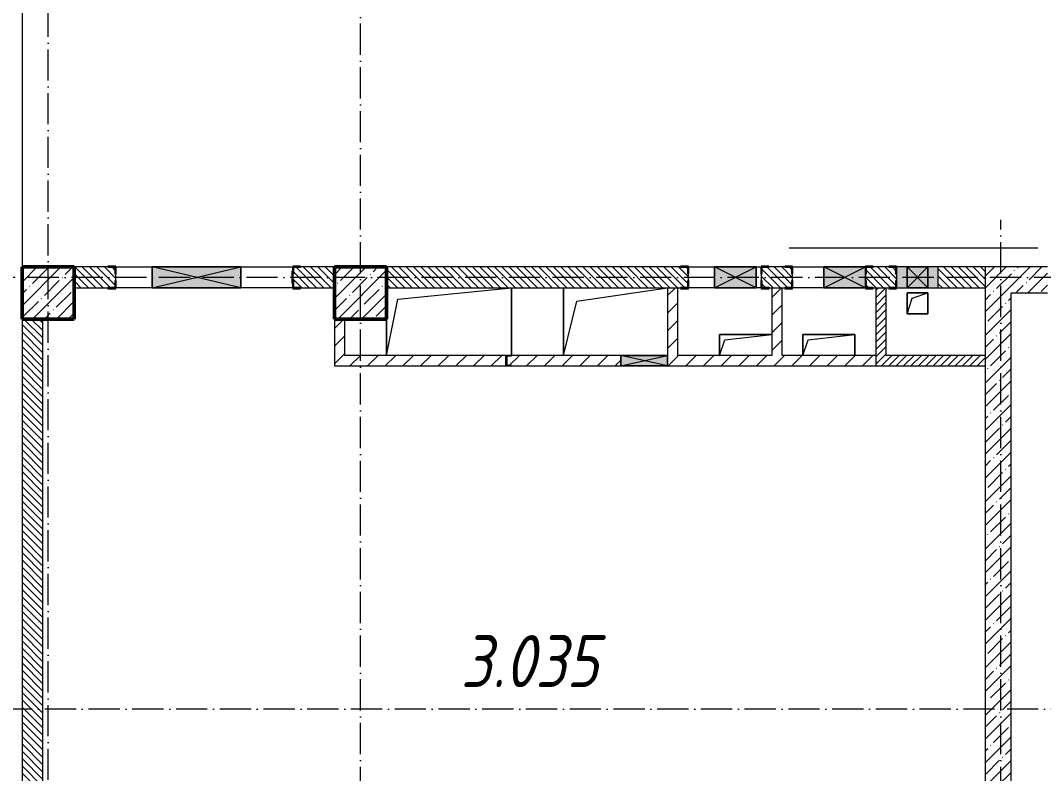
# Model space of a CAD drawing. Header units: millimetres. Extents: x -213536 to 1564669, y -45299 to 942238.
# Drawn here: x 214314 to 224140, y 460229 to 467466 of the extents above; entities that cross this region are included whole.
import ezdxf

# ---------------------------------------------------------------- set-up
doc = ezdxf.new("R2010")
doc.units = ezdxf.units.MM
doc.linetypes.add('200_ШТРИХ_ш1п0_6_', pattern=[160, 100, -60])
doc.linetypes.add('50_200_ШТРИХ_1Т_ш5_п1_п1_', pattern=[700, 500, -100, 0, -100])
for name, color, linetype, lineweight in [('A-DETL-GENF-OTLN', 7, 'Continuous', 9), ('A-FLOR-____-OTLN', 7, 'Continuous', 9), ('A-GENM-____-MCUT', 7, 'Continuous', 25), ('A-GENM-____-OTLN', 7, 'Continuous', 9), ('A-GENM-____-OTLN-1', 7, 'Continuous', 25), ('A-GLAZ-____-OTLN', 7, 'Continuous', 9), ('A-WALL-____-MCUT-1', 7, 'Continuous', 9), ('A-WALL-____-MCUT-3', 7, 'Continuous', 9), ('A-WALL-____-PATT-1', 7, 'Continuous', 9), ('A-WALL-FNSH-MCUT-1', 7, 'Continuous', 9), ('I-WALL-____-OTLN', 7, 'Continuous', 9), ('S-COLS-____-MCUT', 7, 'Continuous', 50), ('S-COLS-____-OTLN', 7, 'Continuous', 9), ('S-GRID-____-OTLN-1', 7, '50_200_ШТРИХ_1Т_ш5_п1_п1_', 9), ('Марки помещений', 7, 'Continuous', 9)]:
    doc.layers.add(name, color=color, linetype=linetype, lineweight=lineweight)
doc.layers.add('A-DETL-GENF-OTLN-4', color=9, linetype='200_ШТРИХ_ш1п0_6_', lineweight=9, true_color=0x808080)
doc.layers.add('A-DETL-GENF-OTLN-5', color=7, linetype='Continuous', lineweight=5, true_color=0xc0c0c0)
doc.styles.add('ISOCPEUR_I_2', font='isocpeui.ttf', dxfattribs={"width": 0.85, "height": 2.3})
pattern_1 = [(135, (142429.057, 459015.94), (-35.35534, -35.35534), [])]
pattern_2 = [(45, (142429.06, 459015.94), (-84.85281, 84.85281), [])]
pattern_3 = [(45, (142429.057, 459015.94), (-35.35534, 35.35534), [])]
pattern_4 = [(45, (142429.06, 459015.94), (-114.04925, 114.04925), []), (45, (142543.1, 459015.94), (-114.04925, 114.04925), [201.612, -40.322, 3.353, -36.97])]

# ---------------------------------------------------------------- blocks, each defined once
blk = doc.blocks.new('BSC_Колонна _Прямоугольная - 500х500-V63-АР1_План отверстий 3 этажа в осях 1-64_А-ГГ')
at = {"layer": 'S-COLS-____-OTLN'}
h = blk.add_hatch(dxfattribs=at)
h.set_pattern_fill('FP_100', color=256, style=0, pattern_type=2)
h.set_pattern_definition([(45, (-75150, -5831.04), (-114.04925, 114.04925), []), (45, (-75035.95, -5831.04), (-114.04925, 114.04925), [201.613, -40.323, 3.353, -36.97])])
h.paths.add_polyline_path([(-250, -250), (250, -250), (250, 250), (-250, 250)], flags=0)
at = {"layer": 'S-COLS-____-MCUT'}
for p, q in [((250, 250), (-250, 250)), ((-250, 250), (-250, -250)), ((250, -250), (250, 250)), ((-250, -250), (250, -250))]:
    blk.add_line(p, q, dxfattribs=at)
blk = doc.blocks.new('BSC_Колонна _Прямоугольная - 500х500-V150-АР1_План отверстий 3 этажа в осях 1-64_А-ГГ')
at = {"layer": 'S-COLS-____-OTLN'}
h = blk.add_hatch(dxfattribs=at)
h.set_pattern_fill('FP_173', color=256, style=0, pattern_type=2)
h.set_pattern_definition([(45, (-72150, -5831.04), (-114.04925, 114.04925), []), (45, (-72035.95, -5831.04), (-114.04925, 114.04925), [201.613, -40.323, 3.353, -36.97])])
h.paths.add_polyline_path([(-250, -250), (250, -250), (250, 250), (-250, 250)], flags=0)
at = {"layer": 'S-COLS-____-MCUT'}
for p, q in [((250, 250), (-250, 250)), ((-250, 250), (-250, -250)), ((250, -250), (250, 250)), ((-250, -250), (250, -250))]:
    blk.add_line(p, q, dxfattribs=at)
blk = doc.blocks.new('Фахверк_СКБ_Уголок - 200_3960-28268576-АР1_План отверстий 3 этажа в осях 1-64_А-ГГ')
at = {"layer": 'A-GENM-____-MCUT'}
for p, q in [((200, 156), (125, 156)), ((125, 156), (125, 81)), ((131, 81), (131, 150)), ((131, 150), (200, 150)), ((200, 150), (200, 156)), ((125, 81), (131, 81)), ((131, 19), (125, 19)), ((125, 19), (125, -56)), ((131, -50), (131, 19)), ((125, -56), (200, -56)), ((200, -50), (131, -50)), ((200, -56), (200, -50))]:
    blk.add_line(p, q, dxfattribs=at)
blk = doc.blocks.new('Фахверк_СКБ_Уголок - 200_3960_зеркало-28268689-АР1_План отверстий 3 этажа в осях 1-64_А-ГГ')
at = {"layer": 'A-GENM-____-MCUT'}
for p, q in [((200, 156), (125, 156)), ((125, 156), (125, 81)), ((131, 81), (131, 150)), ((131, 150), (200, 150)), ((200, 150), (200, 156)), ((125, 81), (131, 81)), ((131, 19), (125, 19)), ((125, 19), (125, -56)), ((131, -50), (131, 19)), ((125, -56), (200, -56)), ((200, -50), (131, -50)), ((200, -56), (200, -50))]:
    blk.add_line(p, q, dxfattribs=at)
blk = doc.blocks.new('154_Стойка_СКБ_Уголок - СМ-2180_200-28268025-АР1_План отверстий 3 этажа в осях 1-64_А-ГГ')
at = {"layer": 'A-GENM-____-MCUT'}
for p, q in [((125, 156), (125, 81)), ((200, 156), (125, 156)), ((131, 81), (131, 150)), ((131, 150), (200, 150)), ((200, 150), (200, 156)), ((125, 81), (131, 81)), ((131, 19), (125, 19)), ((125, 19), (125, -56)), ((131, -50), (131, 19)), ((125, -56), (200, -56)), ((200, -50), (131, -50)), ((200, -56), (200, -50))]:
    blk.add_line(p, q, dxfattribs=at)
blk = doc.blocks.new('154_Фахверк_СКБ_Швеллер - Тип_100_3960-28494444-АР1_План отверстий 3 этажа в осях 1-64_А-ГГ')
at = {"layer": 'A-GENM-____-MCUT'}
for p, q in [((125, 50), (175, 50)), ((125, -50), (125, 50)), ((128, 47), (128, -47)), ((175, 47), (128, 47)), ((175, 50), (175, 47)), ((175, -50), (125, -50)), ((128, -47), (175, -47)), ((175, -47), (175, -50))]:
    blk.add_line(p, q, dxfattribs=at)
blk = doc.blocks.new('154_Стойка_СКБ_Уголок - СМ-2480_200-28346303-АР1_План отверстий 3 этажа в осях 1-64_А-ГГ')
at = {"layer": 'A-GENM-____-MCUT'}
for p, q in [((125, 156), (125, 81)), ((200, 156), (125, 156)), ((131, 81), (131, 150)), ((131, 150), (200, 150)), ((200, 150), (200, 156)), ((125, 81), (131, 81)), ((131, 19), (125, 19)), ((125, 19), (125, -56)), ((131, -50), (131, 19)), ((125, -56), (200, -56)), ((200, -50), (131, -50)), ((200, -56), (200, -50))]:
    blk.add_line(p, q, dxfattribs=at)
blk = doc.blocks.new('Стойка_Влож_Полоса боковая - Полоса-28213942-АР1_План отверстий 3 этажа в осях 1-64_А-ГГ')
at = {"layer": 'A-GENM-____-OTLN'}
for p, q in [((-5, 60), (0, 60)), ((-5, -60), (-5, 60)), ((0, 31), (0, -31)), ((0, -60), (-5, -60))]:
    blk.add_line(p, q, dxfattribs=at)
blk = doc.blocks.new('AR_Отверстие Ниша - Лючок-32401326-АР1_План отверстий 3 этажа в осях 1-64_А-ГГ')
at = {"layer": 'A-GLAZ-____-OTLN'}
h = blk.add_hatch(color=256, dxfattribs=at)
h.paths.add_polyline_path([(200, 100), (100, 100), (100, -100), (200, -100), (200, 86.8)], flags=0)
h.paths.add_polyline_path([(-200, 100), (-200, -100), (-100, -100), (-100, 100)], flags=0)
for p, q in [((-100, 100), (-200, 100)), ((-200, 100), (-200, -100)), ((200, 100), (100, 100)), ((200, -31), (200, 31)), ((-200, -100), (-100, -100)), ((100, -100), (200, -100))]:
    blk.add_line(p, q, dxfattribs=at)
blk = doc.blocks.new('AR_Отверстие прямоугольное _в стене_ - AR_Отверстие прямоугольное _в стене__ВК-32401325-АР1_План отверстий 3 этажа в осях 1-64_А-ГГ')
at = {"layer": 'A-GLAZ-____-OTLN'}
blk.add_hatch(color=256, dxfattribs=at).paths.add_polyline_path([(100, 100), (-100, 100), (-100, -100), (100, -100), (100, 86.8)], flags=0)
at = {"layer": 'A-DETL-GENF-OTLN'}
for p, q in [((-100, -100), (-100, 100)), ((-100, 100), (100, 100)), ((100, 100), (-100, -100)), ((-100, 100), (100, -100)), ((100, 100), (-100, 100)), ((-100, 100), (-100, -100)), ((100, 100), (100, -100)), ((100, -100), (100, 100)), ((100, -100), (-100, -100)), ((-100, -100), (100, -100))]:
    blk.add_line(p, q, dxfattribs=at)
blk = doc.blocks.new('AR_Отверстие прямоугольное _в плите_ - AR_Отверстие прямоугольное _в плите_-30229432-АР1_План отверстий 3 этажа в осях 1-64_А-ГГ')
at = {"layer": 'A-GENM-____-OTLN'}
for p, q in [((250, 100), (-250, 100)), ((-250, 100), (-250, -100)), ((-200, 50), (250, 100)), ((-250, -100), (-200, 50))]:
    blk.add_line(p, q, dxfattribs=at)
blk = doc.blocks.new('AR_Отверстие прямоугольное _в плите_ - AR_Отверстие прямоугольное _в плите_-V167-АР1_План отверстий 3 этажа в осях 1-64_А-ГГ')
at = {"layer": 'A-GENM-____-OTLN'}
for p, q in [((250, 100), (-250, 100)), ((-250, 100), (-250, -100)), ((-200, 50), (250, 100)), ((250, -100), (250, 100)), ((-250, -100), (-200, 50))]:
    blk.add_line(p, q, dxfattribs=at)
blk = doc.blocks.new('AR_Отверстие прямоугольное _в плите_ - AR_Отверстие прямоугольное _в плите_-30458127-АР1_План отверстий 3 этажа в осях 1-64_А-ГГ')
at = {"layer": 'A-GENM-____-OTLN'}
for p, q in [((100, 100), (-100, 100)), ((-100, 100), (-100, -100)), ((-50, 50), (100, 100)), ((100, -100), (100, 100)), ((-100, -100), (-50, 50)), ((-100, -100), (100, -100))]:
    blk.add_line(p, q, dxfattribs=at)
blk = doc.blocks.new('AR_Отверстие прямоугольное _в плите_ - AR_Отверстие прямоугольное _в плите_-30552521-АР1_План отверстий 3 этажа в осях 1-64_А-ГГ')
at = {"layer": 'A-GENM-____-OTLN'}
for p, q in [((-491.7, 216.7), (600, 325)), ((600, -325), (600, 325)), ((-600, -325), (-491.7, 216.7)), ((-600, 25), (-600, -325))]:
    blk.add_line(p, q, dxfattribs=at)
blk = doc.blocks.new('AR_Отверстие прямоугольное _в плите_ - AR_Отверстие прямоугольное _в плите_-30552580-АР1_План отверстий 3 этажа в осях 1-64_А-ГГ')
at = {"layer": 'A-GENM-____-OTLN'}
for p, q in [((-500, 325), (-500, -325)), ((-370, 195), (500, 325)), ((-500, -325), (-370, 195))]:
    blk.add_line(p, q, dxfattribs=at)
blk = doc.blocks.new('AR_Отверстие прямоугольное _в стене_ - AR_Отверстие прямоугольное _в стене__ЭОМ-36422540-АР1_План отверстий 3 этажа в осях 1-64_А-ГГ')
at = {"layer": 'A-GLAZ-____-OTLN'}
blk.add_hatch(color=256, dxfattribs=at).paths.add_polyline_path([(200, 100), (-200, 100), (-200, -100), (200, -100), (200, 86.8)], flags=0)
at = {"layer": 'A-DETL-GENF-OTLN'}
for p, q in [((-200, -100), (-200, 100)), ((-200, 100), (200, 100)), ((200, 100), (-200, -100)), ((-200, 100), (200, -100)), ((200, 100), (-200, 100)), ((-200, 100), (-200, -100)), ((200, 100), (200, -100)), ((200, -100), (200, 100)), ((200, -100), (-200, -100)), ((-200, -100), (200, -100))]:
    blk.add_line(p, q, dxfattribs=at)
blk = doc.blocks.new('AR_Отверстие прямоугольное _в стене_ - AR_Отверстие прямоугольное _в стене__ЭОМ-36419430-АР1_План отверстий 3 этажа в осях 1-64_А-ГГ')
at = {"layer": 'A-GLAZ-____-OTLN'}
blk.add_hatch(color=256, dxfattribs=at).paths.add_polyline_path([(-200, 100), (-200, -100), (200, -100), (200, 100)], flags=0)
at = {"layer": 'A-DETL-GENF-OTLN'}
for p, q in [((-200, 100), (200, 100)), ((200, 100), (-200, -100)), ((-200, 100), (200, -100)), ((200, 100), (-200, 100)), ((200, 100), (200, -100)), ((200, -100), (200, 100)), ((-200, -31), (-200, 31)), ((-200, 31), (-200, -31)), ((200, -100), (-200, -100)), ((-200, -100), (200, -100))]:
    blk.add_line(p, q, dxfattribs=at)
blk = doc.blocks.new('AR_Отверстие прямоугольное _в стене_ - AR_Отверстие прямоугольное _в стене__ОВ-36973196-АР1_План отверстий 3 этажа в осях 1-64_А-ГГ')
at = {"layer": 'A-GLAZ-____-OTLN'}
blk.add_hatch(color=256, dxfattribs=at).paths.add_polyline_path([(225, 50), (-225, 50), (-225, -50), (225, -50)], flags=0)
at = {"layer": 'A-DETL-GENF-OTLN'}
for p, q in [((-225, -50), (-225, 50)), ((-225, 50), (225, 50)), ((225, 50), (-225, -50)), ((-225, 50), (225, -50)), ((225, 50), (-225, 50)), ((-225, 50), (-225, -50)), ((225, 50), (225, -50)), ((225, -50), (225, 50)), ((225, -50), (-225, -50)), ((-225, -50), (225, -50))]:
    blk.add_line(p, q, dxfattribs=at)
blk = doc.blocks.new('AR_Отверстие прямоугольное _в стене_ - AR_Отверстие прямоугольное _в стене__ОВ-36927705-АР1_План отверстий 3 этажа в осях 1-64_А-ГГ')
at = {"layer": 'A-GLAZ-____-OTLN'}
blk.add_hatch(color=256, dxfattribs=at).paths.add_polyline_path([(-425, 100), (-425, -100), (425, -100), (425, 100)], flags=0)
at = {"layer": 'A-DETL-GENF-OTLN'}
for p, q in [((-425, -100), (-425, 100)), ((-425, 100), (425, 100)), ((425, 100), (-425, -100)), ((-425, 100), (425, -100)), ((425, 100), (-425, 100)), ((-425, 100), (-425, -100)), ((425, 100), (425, -100)), ((425, -100), (425, 100)), ((425, -100), (-425, -100)), ((-425, -100), (425, -100))]:
    blk.add_line(p, q, dxfattribs=at)
blk = doc.blocks.new('DET_L_Имитация разреза_ISO2-5 - Низ-29858563-АР1_План отверстий 3 этажа в осях 1-64_А-ГГ')
at = {"layer": 'A-DETL-GENF-OTLN-5'}
blk.add_line((143.1, 0), (2531.9, 0), dxfattribs=at)

msp = doc.modelspace()

# ---------------------------------------------------------------- hatches: boundary and pattern name
at = {"layer": 'A-WALL-____-PATT-1'}
h = msp.add_hatch(dxfattribs=at)
h.set_pattern_fill('FP_6', color=256, style=0, pattern_type=2)
h.set_pattern_definition(pattern_1)
h.paths.add_polyline_path([(217004.1, 464897), (217329.1, 464897), (217329.1, 465097), (216935.1, 465097), (216935.1, 465028), (216929.1, 465028), (216929.1, 464966), (216935.1, 464966), (216935.1, 464897)], flags=0)
h.paths.add_polyline_path([(214829.1, 464897), (215223.1, 464897), (215223.1, 464966), (215229.1, 464966), (215229.1, 465028), (215223.1, 465028), (215223.1, 465097), (214829.1, 465097)], flags=0)
h = msp.add_hatch(dxfattribs=at)
h.set_pattern_fill('FP_6', color=256, style=0, pattern_type=2)
h.set_pattern_definition(pattern_1)
h.paths.add_polyline_path([(222504.1, 464897), (222723.1, 464897), (222723.1, 464966), (222729.1, 464966), (222729.1, 465028), (222723.1, 465028), (222723.1, 465097), (222435.1, 465097), (222435.1, 465028), (222429.1, 465028), (222429.1, 464966), (222435.1, 464966), (222435.1, 464897)], flags=0)
h.paths.add_polyline_path([(223129.1, 464897), (223579.1, 464897), (223579.1, 465097), (223129.1, 465097), (223129.1, 464910.2)], flags=0)
h.paths.add_polyline_path([(220654.1, 464897), (220723.1, 464897), (220723.1, 464966), (220729.1, 464966), (220729.1, 465028), (220723.1, 465028), (220723.1, 465097), (217829.1, 465097), (217829.1, 464897), (220183.8, 464897)], flags=0)
h.paths.add_polyline_path([(221504.1, 464897), (221723.1, 464897), (221723.1, 464966), (221729.1, 464966), (221729.1, 465028), (221723.1, 465028), (221723.1, 465097), (221435.1, 465097), (221435.1, 465028), (221429.1, 465028), (221429.1, 464966), (221435.1, 464966), (221435.1, 464897)], flags=0)
h = msp.add_hatch(dxfattribs=at)
h.set_pattern_fill('FP_38', color=256, style=0, pattern_type=2)
h.set_pattern_definition(pattern_4)
h.paths.add_polyline_path([(226229.1, 464847), (226229.1, 465097), (225779.1, 465097), (225779.1, 464847), (225979.1, 464847)], flags=0)
h.paths.add_polyline_path([(223829.1, 464847), (224179.1, 464847), (224179.1, 465097), (223579.1, 465097), (223579.1, 464847), (223718.7, 464847)], flags=0)
h = msp.add_hatch(dxfattribs=at)
h.set_pattern_fill('FP_4', color=256, style=0, pattern_type=2)
h.set_pattern_definition(pattern_2)
h.paths.add_polyline_path([(220529.1, 464247), (220629.1, 464247), (220629.1, 464897), (220529.1, 464897)], flags=0)
h = msp.add_hatch(dxfattribs=at)
h.set_pattern_fill('FP_4', color=256, style=0, pattern_type=2)
h.set_pattern_definition(pattern_2)
h.paths.add_polyline_path([(221629.1, 464247), (221629.1, 464897), (221529.1, 464897), (221529.1, 464247)], flags=0)
h = msp.add_hatch(dxfattribs=at)
h.set_pattern_fill('FP_5', color=256, style=0, pattern_type=2)
h.set_pattern_definition(pattern_3)
h.paths.add_polyline_path([(222629.1, 464147), (222629.1, 464897), (222529.1, 464897), (222529.1, 464147)], flags=0)
h = msp.add_hatch(dxfattribs=at)
h.set_pattern_fill('FP_38', color=256, style=0, pattern_type=2)
h.set_pattern_definition(pattern_4)
h.paths.add_polyline_path([(223829.1, 457597), (223829.1, 464847), (223579.1, 464847), (223579.1, 457597), (223718.7, 457597)], flags=0)
h = msp.add_hatch(dxfattribs=at)
h.set_pattern_fill('FP_6', color=256, style=0, pattern_type=2)
h.set_pattern_definition(pattern_1)
h.paths.add_polyline_path([(214529.1, 457597), (214529.1, 464597), (214329.1, 464597), (214329.1, 457597)], flags=0)
h = msp.add_hatch(dxfattribs=at)
h.set_pattern_fill('FP_4', color=256, style=0, pattern_type=2)
h.set_pattern_definition(pattern_2)
h.paths.add_polyline_path([(217429.1, 464247), (217429.1, 464597), (217329.1, 464597), (217329.1, 464247)], flags=0)
h = msp.add_hatch(dxfattribs=at)
h.set_pattern_fill('FP_4', color=256, style=0, pattern_type=2)
h.set_pattern_definition(pattern_2)
h.paths.add_polyline_path([(222529.1, 464147), (222529.1, 464247), (220529.1, 464247), (220529.1, 464147), (221951.3, 464147)], flags=0)
h.paths.add_polyline_path([(220079.1, 464147), (220079.1, 464247), (219029.1, 464247), (219029.1, 464244), (218982.1, 464244), (218982.1, 464150), (219029.1, 464150), (219029.1, 464147)], flags=0)
h.paths.add_polyline_path([(218979.1, 464147), (218979.1, 464247), (217329.1, 464247), (217329.1, 464147)], flags=0)
h = msp.add_hatch(dxfattribs=at)
h.set_pattern_fill('FP_5', color=256, style=0, pattern_type=2)
h.set_pattern_definition(pattern_3)
h.paths.add_polyline_path([(223579.1, 464147), (223579.1, 464247), (222629.1, 464247), (222629.1, 464147)], flags=0)

# ---------------------------------------------------------------- linework, layer by layer
at = {"layer": 'A-FLOR-____-OTLN'}
for p, q in [((214329.1, 467997), (214329.1, 465097)), ((219029.1, 464897), (219029.1, 464247)), ((219529.1, 464247), (219529.1, 464897)), ((222829.1, 464847), (223029.1, 464847)), ((222829.1, 464647), (222829.1, 464847)), ((223029.1, 464847), (223029.1, 464647)), ((217829.1, 464247), (217829.1, 464597)), ((223029.1, 464647), (222829.1, 464647)), ((221029.1, 464447), (221529.1, 464447)), ((221029.1, 464247), (221029.1, 464447)), ((221829.1, 464447), (222329.1, 464447)), ((221829.1, 464247), (221829.1, 464447)), ((222329.1, 464447), (222329.1, 464247))]:
    msp.add_line(p, q, dxfattribs=at)
at = {"layer": 'A-WALL-____-MCUT-1'}
for p, q in [((223579.1, 465097), (223579.1, 457597)), ((224179.1, 465097), (223579.1, 465097)), ((223829.1, 457597), (223829.1, 464847)), ((223829.1, 464847), (224179.1, 464847))]:
    msp.add_line(p, q, dxfattribs=at)
at = {"layer": 'A-WALL-____-MCUT-3'}
for p, q in [((215154.1, 465097), (214829.1, 465097)), ((217329.1, 465097), (217004.1, 465097)), ((220654.1, 465097), (217829.1, 465097)), ((221654.1, 465097), (221504.1, 465097)), ((222654.1, 465097), (222504.1, 465097)), ((223579.1, 465097), (223129.1, 465097)), ((215229.1, 464966), (215229.1, 465028)), ((220729.1, 464966), (220729.1, 465028)), ((221429.1, 465028), (221429.1, 464966)), ((221729.1, 464966), (221729.1, 465028)), ((214829.1, 464897), (215154.1, 464897)), ((217004.1, 464897), (217329.1, 464897)), ((217829.1, 464897), (220654.1, 464897)), ((221504.1, 464897), (221654.1, 464897)), ((222504.1, 464897), (222654.1, 464897)), ((223129.1, 464897), (223579.1, 464897)), ((214329.1, 464597), (214329.1, 457597)), ((214529.1, 457597), (214529.1, 464597))]:
    msp.add_line(p, q, dxfattribs=at)
at = {"layer": 'A-WALL-FNSH-MCUT-1'}
for p, q in [((220529.1, 464897), (220529.1, 464247)), ((220629.1, 464247), (220629.1, 464897)), ((221529.1, 464897), (221529.1, 464247)), ((221629.1, 464247), (221629.1, 464897)), ((222529.1, 464897), (222529.1, 464147)), ((222629.1, 464247), (222629.1, 464897)), ((217329.1, 464597), (217329.1, 464147)), ((217429.1, 464247), (217429.1, 464597)), ((218979.1, 464247), (217429.1, 464247)), ((220079.1, 464247), (219029.1, 464247)), ((221529.1, 464247), (220629.1, 464247)), ((222529.1, 464247), (221629.1, 464247)), ((223579.1, 464247), (222629.1, 464247)), ((217329.1, 464147), (218979.1, 464147)), ((219029.1, 464147), (220079.1, 464147)), ((220529.1, 464147), (223579.1, 464147))]:
    msp.add_line(p, q, dxfattribs=at)
at = {"layer": 'I-WALL-____-OTLN'}
for p, q in [((215229.1, 465097), (215579.1, 465097)), ((216429.1, 465097), (216929.1, 465097)), ((220729.1, 465097), (220979.1, 465097)), ((221379.1, 465097), (221429.1, 465097)), ((221729.1, 465097), (222029.1, 465097)), ((215579.1, 464897), (215229.1, 464897)), ((216929.1, 464897), (216429.1, 464897)), ((220979.1, 464897), (220729.1, 464897)), ((221429.1, 464897), (221379.1, 464897)), ((222029.1, 464897), (221729.1, 464897))]:
    msp.add_line(p, q, dxfattribs=at)
at = {"layer": 'S-GRID-____-OTLN-1', "color": 251, "ltscale": 0.6, "true_color": 0x636466}
for p, q in [((214579.1, 454705.9), (214579.1, 469166.5)), ((217579.1, 454533.3), (217579.1, 469166.5)), ((223729.1, 454533.3), (223729.1, 465551)), ((232747.8, 464997), (137760.3, 464997)), ((246355.5, 460847), (137760.3, 460847))]:
    msp.add_line(p, q, dxfattribs=at)

# ---------------------------------------------------------------- block references
at = {"layer": 'A-DETL-GENF-OTLN-4', "rotation": 180}
msp.add_blockref('DET_L_Имитация разреза_ISO2-5 - Низ-29858563-АР1_План отверстий 3 этажа в осях 1-64_А-ГГ', (224229.1, 465277), dxfattribs=at)
at = {"layer": 'A-GENM-____-OTLN'}
for name, p in [('Стойка_Влож_Полоса боковая - Полоса-28213942-АР1_План отверстий 3 этажа в осях 1-64_А-ГГ', (216929.1, 464997)), ('AR_Отверстие прямоугольное _в плите_ - AR_Отверстие прямоугольное _в плите_-30552521-АР1_План отверстий 3 этажа в осях 1-64_А-ГГ', (218429.1, 464572)), ('AR_Отверстие прямоугольное _в плите_ - AR_Отверстие прямоугольное _в плите_-30552580-АР1_План отверстий 3 этажа в осях 1-64_А-ГГ', (220029.1, 464572)), ('AR_Отверстие прямоугольное _в плите_ - AR_Отверстие прямоугольное _в плите_-30458127-АР1_План отверстий 3 этажа в осях 1-64_А-ГГ', (222929.1, 464747)), ('AR_Отверстие прямоугольное _в плите_ - AR_Отверстие прямоугольное _в плите_-30229432-АР1_План отверстий 3 этажа в осях 1-64_А-ГГ', (221279.1, 464347)), ('AR_Отверстие прямоугольное _в плите_ - AR_Отверстие прямоугольное _в плите_-V167-АР1_План отверстий 3 этажа в осях 1-64_А-ГГ', (222079.1, 464347))]:
    msp.add_blockref(name, p, dxfattribs=at)
at = {"layer": 'A-GENM-____-OTLN-1', "rotation": 180}
for name, p in [('Фахверк_СКБ_Уголок - 200_3960-28268576-АР1_План отверстий 3 этажа в осях 1-64_А-ГГ', (215354.1, 465047)), ('154_Стойка_СКБ_Уголок - СМ-2180_200-28268025-АР1_План отверстий 3 этажа в осях 1-64_А-ГГ', (220854.1, 465047)), ('Фахверк_СКБ_Уголок - 200_3960-28268576-АР1_План отверстий 3 этажа в осях 1-64_А-ГГ', (221854.1, 465047)), ('Фахверк_СКБ_Уголок - 200_3960_зеркало-28268689-АР1_План отверстий 3 этажа в осях 1-64_А-ГГ', (222854.1, 465047))]:
    msp.add_blockref(name, p, dxfattribs=at)
at = {"layer": 'A-GENM-____-OTLN-1'}
for name, p in [('154_Стойка_СКБ_Уголок - СМ-2480_200-28346303-АР1_План отверстий 3 этажа в осях 1-64_А-ГГ', (216804.1, 464947)), ('Фахверк_СКБ_Уголок - 200_3960_зеркало-28268689-АР1_План отверстий 3 этажа в осях 1-64_А-ГГ', (221304.1, 464947)), ('Фахверк_СКБ_Уголок - 200_3960-28268576-АР1_План отверстий 3 этажа в осях 1-64_А-ГГ', (222304.1, 464947)), ('154_Фахверк_СКБ_Швеллер - Тип_100_3960-28494444-АР1_План отверстий 3 этажа в осях 1-64_А-ГГ', (218854.1, 464197))]:
    msp.add_blockref(name, p, dxfattribs=at)
at = {"layer": 'A-GLAZ-____-OTLN', "rotation": 180}
for name, p in [('AR_Отверстие прямоугольное _в стене_ - AR_Отверстие прямоугольное _в стене__ОВ-36927705-АР1_План отверстий 3 этажа в осях 1-64_А-ГГ', (216004.1, 464997)), ('AR_Отверстие прямоугольное _в стене_ - AR_Отверстие прямоугольное _в стене__ЭОМ-36422540-АР1_План отверстий 3 этажа в осях 1-64_А-ГГ', (221179.1, 464997)), ('AR_Отверстие прямоугольное _в стене_ - AR_Отверстие прямоугольное _в стене__ЭОМ-36419430-АР1_План отверстий 3 этажа в осях 1-64_А-ГГ', (222229.1, 464997)), ('AR_Отверстие Ниша - Лючок-32401326-АР1_План отверстий 3 этажа в осях 1-64_А-ГГ', (222929.1, 464997)), ('AR_Отверстие прямоугольное _в стене_ - AR_Отверстие прямоугольное _в стене__ВК-32401325-АР1_План отверстий 3 этажа в осях 1-64_А-ГГ', (222929.1, 464997)), ('AR_Отверстие прямоугольное _в стене_ - AR_Отверстие прямоугольное _в стене__ОВ-36973196-АР1_План отверстий 3 этажа в осях 1-64_А-ГГ', (220304.1, 464197))]:
    msp.add_blockref(name, p, dxfattribs=at)
at = {"layer": 'S-COLS-____-OTLN'}
for name, p in [('BSC_Колонна _Прямоугольная - 500х500-V150-АР1_План отверстий 3 этажа в осях 1-64_А-ГГ', (214579.1, 464847)), ('BSC_Колонна _Прямоугольная - 500х500-V63-АР1_План отверстий 3 этажа в осях 1-64_А-ГГ', (217579.1, 464847))]:
    msp.add_blockref(name, p, dxfattribs=at)

# ---------------------------------------------------------------- texts
at = {"layer": 'Марки помещений', "insert": (218542.2, 461559.1), "char_height": 500, "width": 785.654, "attachment_point": 1, "style": 'ISOCPEUR_I_2'}
msp.add_mtext('3.035', dxfattribs=at)

doc.saveas('drawing.dxf')
